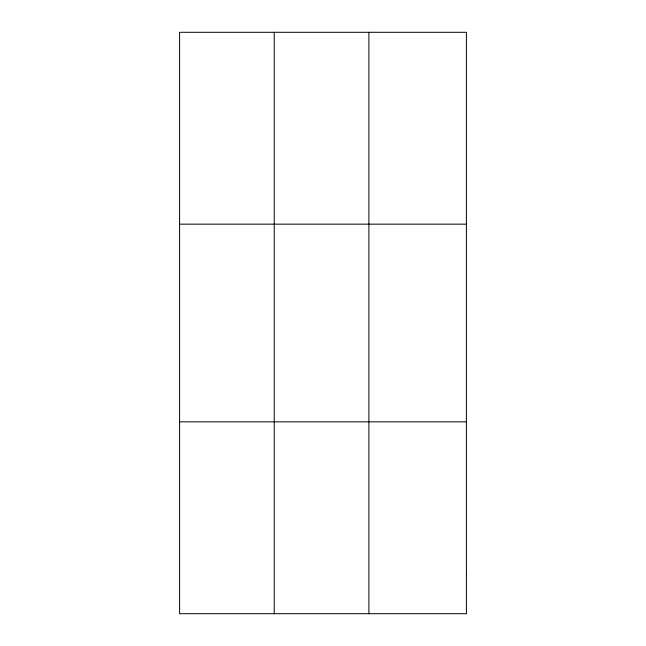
<?xml version="1.0" encoding="UTF-8"?>
<svg xmlns="http://www.w3.org/2000/svg" width="646" height="646" viewBox="0 0 646 646"><rect width="100%" height="100%" fill="white"/><g stroke="black" fill="none" stroke-linecap="round" stroke-linejoin="round"><path stroke-width="0.97" d="M274.243 32.3L274.243 613.7M368.89 32.3L368.89 613.7M179.596 224.162L466.404 224.162M179.596 421.838L466.404 421.838M466.404 575.328L466.404 613.7L179.596 613.7L179.596 32.3L466.404 32.3L466.404 575.328"/></g></svg>
